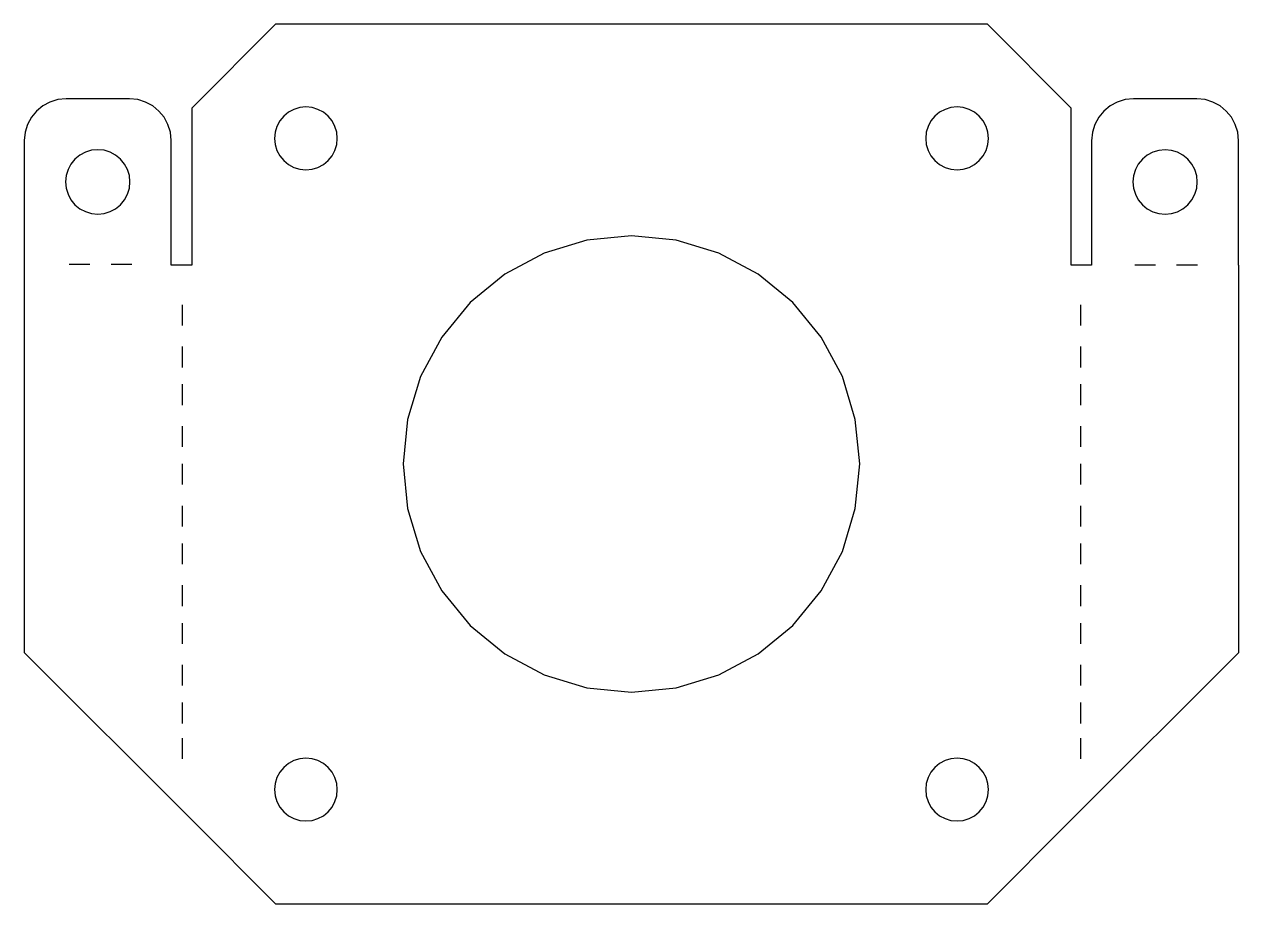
# Model space of a CAD drawing. Extents: x 127.5 to 185.5, y -291.8 to -249.8.
import ezdxf

# ---------------------------------------------------------------- set-up
doc = ezdxf.new("R2010")
doc.units = 0
doc.layers.add('LAYER_1', color=7, linetype='CONTINUOUS')

msp = doc.modelspace()

# ---------------------------------------------------------------- linework, layer by layer
at = {"layer": 'LAYER_1', "color": 250}
for points in [[(185.448, -261.332), (185.448, -255.391), (185.408, -254.989), (185.291, -254.615), (185.106, -254.275), (184.861, -253.979), (184.565, -253.734), (184.225, -253.549), (183.85, -253.432), (183.448, -253.391), (180.43, -253.391), (180.029, -253.432), (179.654, -253.549), (179.314, -253.734), (179.018, -253.979), (178.773, -254.275), (178.588, -254.615), (178.471, -254.989), (178.43, -255.391), (178.43, -261.332), (177.455, -261.332), (177.455, -253.832), (173.455, -249.832), (139.455, -249.832), (135.455, -253.832), (135.455, -261.332), (134.473, -261.332), (134.473, -255.388), (134.432, -254.987), (134.315, -254.612), (134.13, -254.272), (133.886, -253.976), (133.589, -253.731), (133.25, -253.546), (132.875, -253.429), (132.473, -253.388), (129.455, -253.388), (129.053, -253.429), (128.678, -253.546), (128.339, -253.731), (128.042, -253.976), (127.798, -254.272), (127.613, -254.612), (127.496, -254.987), (127.455, -255.388), (127.455, -261.332), (127.455, -279.832), (135.455, -287.832), (139.455, -291.832), (173.455, -291.832), (177.455, -287.832), (185.455, -279.832), (185.455, -261.332), (185.448, -261.332)], [(140.905, -253.782), (140.612, -253.811), (140.331, -253.896), (140.072, -254.035), (139.844, -254.222), (139.658, -254.449), (139.519, -254.708), (139.434, -254.99), (139.405, -255.282), (139.434, -255.575), (139.519, -255.856), (139.658, -256.116), (139.844, -256.343), (140.072, -256.53), (140.331, -256.668), (140.612, -256.753), (140.905, -256.782), (141.198, -256.753), (141.479, -256.668), (141.738, -256.53), (141.966, -256.343), (142.152, -256.116), (142.291, -255.856), (142.376, -255.575), (142.405, -255.282), (142.376, -254.99), (142.291, -254.708), (142.152, -254.449), (141.966, -254.222), (141.738, -254.035), (141.479, -253.896), (141.198, -253.811)], [(172.005, -253.782), (171.712, -253.811), (171.431, -253.896), (171.172, -254.035), (170.944, -254.222), (170.758, -254.449), (170.619, -254.708), (170.534, -254.99), (170.505, -255.282), (170.534, -255.575), (170.619, -255.856), (170.758, -256.116), (170.944, -256.343), (171.172, -256.53), (171.431, -256.668), (171.712, -256.753), (172.005, -256.782), (172.298, -256.753), (172.579, -256.668), (172.838, -256.53), (173.066, -256.343), (173.252, -256.116), (173.391, -255.856), (173.476, -255.575), (173.505, -255.282), (173.476, -254.99), (173.391, -254.708), (173.252, -254.449), (173.066, -254.222), (172.838, -254.035), (172.579, -253.896), (172.298, -253.811)], [(130.964, -255.822), (130.664, -255.852), (130.375, -255.939), (130.109, -256.082), (129.876, -256.273), (129.685, -256.506), (129.543, -256.772), (129.455, -257.06), (129.426, -257.36), (129.455, -257.66), (129.543, -257.949), (129.685, -258.215), (129.876, -258.448), (130.109, -258.639), (130.375, -258.781), (130.664, -258.869), (130.964, -258.898), (131.264, -258.869), (131.552, -258.781), (131.818, -258.639), (132.051, -258.448), (132.243, -258.215), (132.385, -257.949), (132.472, -257.66), (132.502, -257.36), (132.472, -257.06), (132.385, -256.772), (132.243, -256.506), (132.051, -256.273), (131.818, -256.082), (131.552, -255.939), (131.264, -255.852)], [(181.939, -255.825), (181.639, -255.855), (181.351, -255.942), (181.085, -256.084), (180.852, -256.276), (180.66, -256.509), (180.518, -256.775), (180.431, -257.063), (180.401, -257.363), (180.431, -257.663), (180.518, -257.952), (180.66, -258.218), (180.852, -258.451), (181.085, -258.642), (181.351, -258.784), (181.639, -258.872), (181.939, -258.901), (182.239, -258.872), (182.528, -258.784), (182.794, -258.642), (183.027, -258.451), (183.218, -258.218), (183.36, -257.952), (183.448, -257.663), (183.477, -257.363), (183.448, -257.063), (183.36, -256.775), (183.218, -256.509), (183.027, -256.276), (182.794, -256.084), (182.528, -255.942), (182.239, -255.855)], [(156.455, -259.932), (154.328, -260.142), (152.284, -260.762), (150.399, -261.769), (148.747, -263.125), (147.392, -264.777), (146.385, -266.661), (145.764, -268.706), (145.555, -270.832), (145.764, -272.959), (146.385, -275.004), (147.392, -276.888), (148.747, -278.54), (150.399, -279.895), (152.284, -280.903), (154.328, -281.523), (156.455, -281.732), (158.581, -281.523), (160.626, -280.903), (162.511, -279.895), (164.162, -278.54), (165.518, -276.888), (166.525, -275.004), (167.145, -272.959), (167.355, -270.832), (167.145, -268.706), (166.525, -266.661), (165.518, -264.777), (164.162, -263.125), (162.511, -261.769), (160.626, -260.762), (158.581, -260.142)], [(140.905, -284.882), (140.612, -284.911), (140.331, -284.996), (140.072, -285.135), (139.844, -285.322), (139.658, -285.549), (139.519, -285.808), (139.434, -286.09), (139.405, -286.382), (139.434, -286.675), (139.519, -286.956), (139.658, -287.216), (139.844, -287.443), (140.072, -287.63), (140.331, -287.768), (140.612, -287.853), (140.905, -287.882), (141.198, -287.853), (141.479, -287.768), (141.738, -287.63), (141.966, -287.443), (142.152, -287.216), (142.291, -286.956), (142.376, -286.675), (142.405, -286.382), (142.376, -286.09), (142.291, -285.808), (142.152, -285.549), (141.966, -285.322), (141.738, -285.135), (141.479, -284.996), (141.198, -284.911)], [(172.005, -284.882), (171.712, -284.911), (171.431, -284.996), (171.172, -285.135), (170.944, -285.322), (170.758, -285.549), (170.619, -285.808), (170.534, -286.09), (170.505, -286.382), (170.534, -286.675), (170.619, -286.956), (170.758, -287.216), (170.944, -287.443), (171.172, -287.63), (171.431, -287.768), (171.712, -287.853), (172.005, -287.882), (172.298, -287.853), (172.579, -287.768), (172.838, -287.63), (173.066, -287.443), (173.252, -287.216), (173.391, -286.956), (173.476, -286.675), (173.505, -286.382), (173.476, -286.09), (173.391, -285.808), (173.252, -285.549), (173.066, -285.322), (172.838, -285.135), (172.579, -284.996), (172.298, -284.911)]]:
    msp.add_lwpolyline(points, close=True, dxfattribs=at)
for points in [[(129.597, -261.29), (130.59, -261.29)], [(131.597, -261.29), (132.589, -261.29)], [(180.49, -261.324), (181.482, -261.324)], [(180.49, -261.324), (181.482, -261.324)], [(182.49, -261.324), (183.482, -261.324)], [(182.49, -261.324), (183.482, -261.324)], [(135.016, -264.219), (135.016, -263.226)], [(135.016, -264.219), (135.016, -263.226)], [(177.916, -264.219), (177.916, -263.226)], [(177.916, -264.219), (177.916, -263.226)], [(135.016, -266.219), (135.016, -265.226)], [(135.016, -266.219), (135.016, -265.226)], [(177.916, -266.219), (177.916, -265.226)], [(177.916, -266.219), (177.916, -265.226)], [(135.016, -268.018), (135.016, -267.026)], [(135.016, -268.018), (135.016, -267.026)], [(177.916, -268.018), (177.916, -267.026)], [(177.916, -268.018), (177.916, -267.026)], [(135.016, -270.018), (135.016, -269.026)], [(135.016, -270.018), (135.016, -269.026)], [(177.916, -270.018), (177.916, -269.026)], [(177.916, -270.018), (177.916, -269.026)], [(135.016, -271.818), (135.016, -270.826)], [(135.016, -271.818), (135.016, -270.826)], [(177.916, -271.818), (177.916, -270.826)], [(177.916, -271.818), (177.916, -270.826)], [(135.016, -273.818), (135.016, -272.826)], [(135.016, -273.818), (135.016, -272.826)], [(177.916, -273.818), (177.916, -272.826)], [(177.916, -273.818), (177.916, -272.826)], [(135.016, -275.618), (135.016, -274.626)], [(135.016, -275.618), (135.016, -274.626)], [(177.916, -275.618), (177.916, -274.626)], [(177.916, -275.618), (177.916, -274.626)], [(135.016, -277.618), (135.016, -276.626)], [(135.016, -277.618), (135.016, -276.626)], [(177.916, -277.618), (177.916, -276.626)], [(177.916, -277.618), (177.916, -276.626)], [(135.016, -279.418), (135.016, -278.426)], [(135.016, -279.418), (135.016, -278.426)], [(177.916, -279.418), (177.916, -278.426)], [(177.916, -279.418), (177.916, -278.426)], [(135.016, -281.418), (135.016, -280.426)], [(135.016, -281.418), (135.016, -280.426)], [(177.916, -281.418), (177.916, -280.426)], [(177.916, -281.418), (177.916, -280.426)], [(135.016, -283.218), (135.016, -282.226)], [(135.016, -283.218), (135.016, -282.226)], [(177.916, -283.218), (177.916, -282.226)], [(177.916, -283.218), (177.916, -282.226)], [(135.016, -284.918), (135.016, -283.926)], [(177.916, -284.918), (177.916, -283.926)]]:
    msp.add_lwpolyline(points, dxfattribs=at)

doc.saveas('drawing.dxf')
